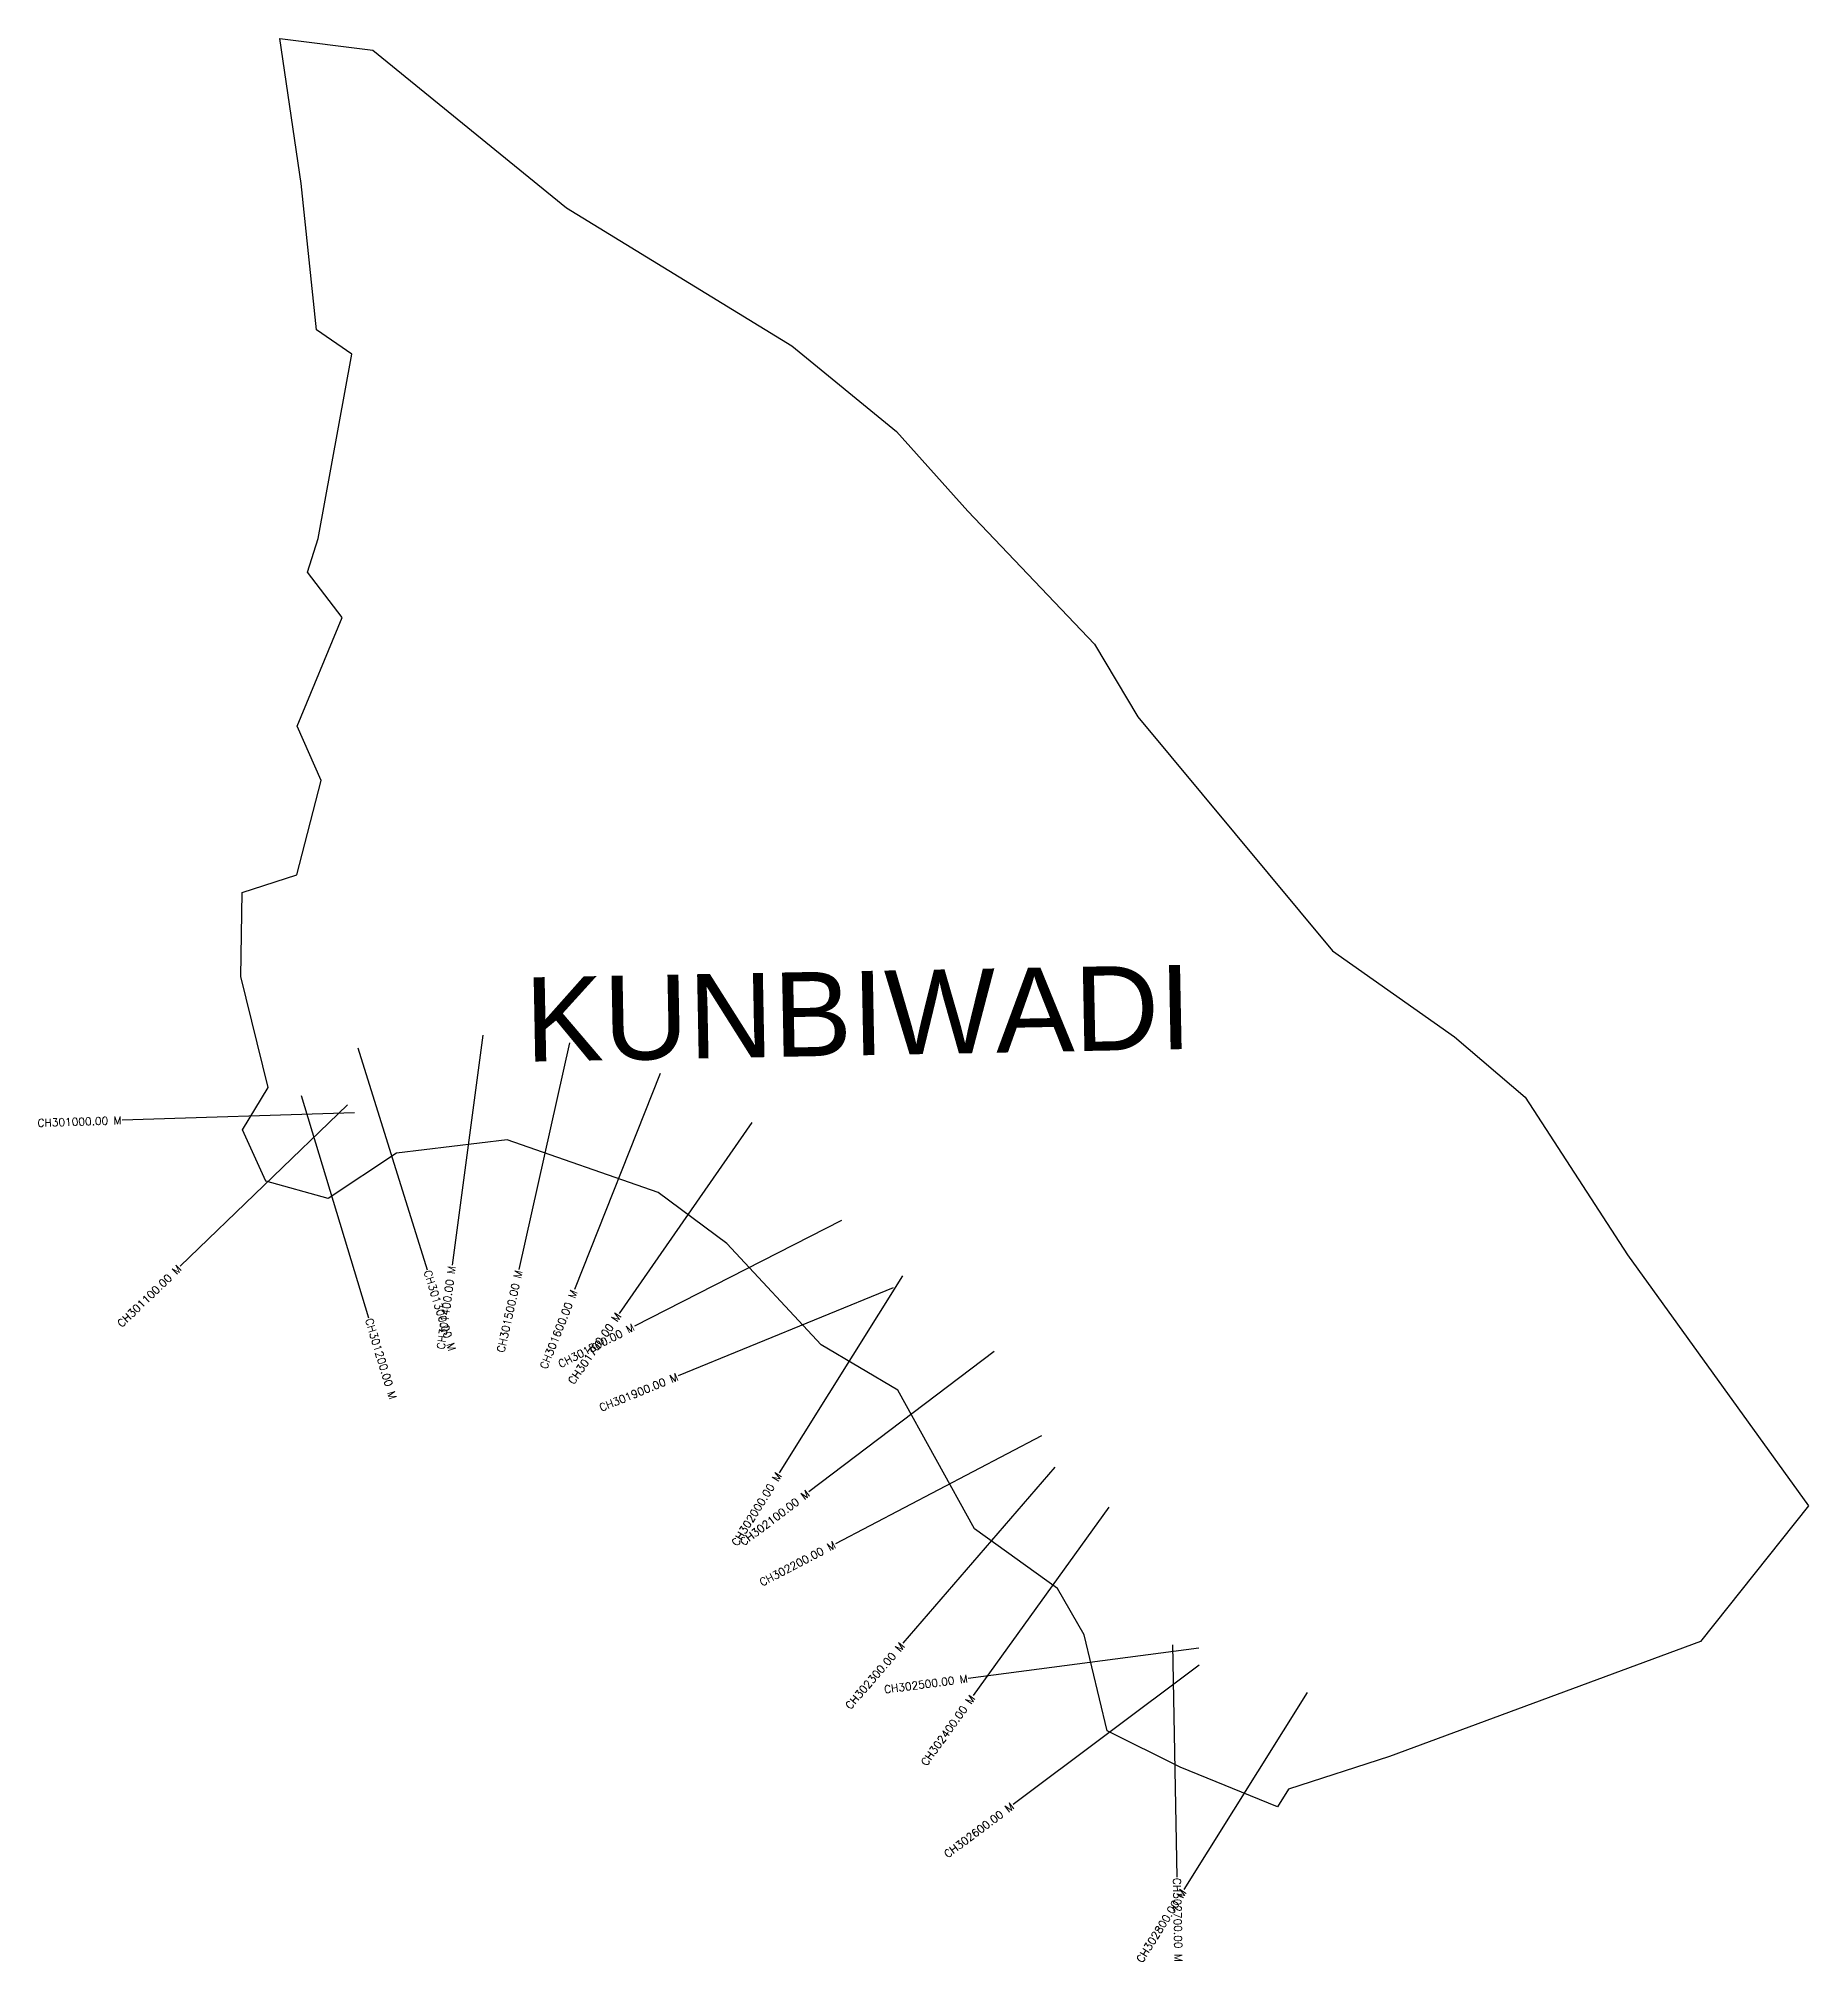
# Model space of a CAD drawing. Header units: metres. Extents: x 283106 to 285391, y 2014693 to 2017175.
import ezdxf
from ezdxf.enums import TextEntityAlignment as Align

# ---------------------------------------------------------------- set-up
doc = ezdxf.new("R2010")
doc.units = ezdxf.units.M
doc.header["$MEASUREMENT"] = 0
for name, color, linetype in [('CS', 134, 'Continuous'), ('CSMark', 6, 'Continuous'), ('village', 3, 'Continuous'), ('VILLAGE NAME', 250, 'Continuous')]:
    doc.layers.add(name, color=color, linetype=linetype)
doc.styles.get("Standard").update_dxf_attribs({"font": 'simplex.shx'})

msp = doc.modelspace()

# ---------------------------------------------------------------- linework, layer by layer
at = {"color": 6, "flags": 128}
msp.add_lwpolyline([(283417.6, 2017174.8), (283537.4, 2017159.6)], dxfattribs=at)
at = {"layer": 'CS'}
for p, q in [((283679.7, 2015888.5), (283639.8, 2015591.2)), ((283518.4, 2015871.9), (283607.7, 2015585.5)), ((283791.5, 2015878.5), (283726.2, 2015585.7)), ((283908.4, 2015838.8), (283797.9, 2015559.9)), ((283445.1, 2015810.6), (283532.1, 2015523.5)), ((283514, 2015788.1), (283214.2, 2015778.5)), ((283504.8, 2015798.3), (283288.9, 2015589.9)), ((284026.7, 2015775.6), (283855.4, 2015529.2)), ((284142.4, 2015649), (283875.2, 2015512.6)), ((284209.3, 2015562.3), (283931.8, 2015448.4)), ((284221.4, 2015577.5), (284062.2, 2015323.2)), ((284339.6, 2015479.8), (284100.5, 2015298.7)), ((284400.4, 2015371.1), (284134.7, 2015231.9)), ((284417.7, 2015330.5), (284221.8, 2015103.3)), ((284487.7, 2015279.2), (284312.3, 2015035.8)), ((284603.6, 2015097.1), (284306.1, 2015057.9)), ((284569.7, 2015101.5), (284575.4, 2014801.6)), ((284604.3, 2015074.9), (284364.1, 2014895.2)), ((284743.4, 2015039.9), (284584.5, 2014785.4))]:
    msp.add_line(p, q, dxfattribs=at)
at = {"layer": 'village', "color": 6}
for points in [[(285390.6, 2015280.9, 0), (285251.2, 2015105.8, 0), (284849.9, 2014957.2, 0), (284719.2, 2014915.1, 0), (284705.4, 2014892.4, 0), (284579.5, 2014943.6, 0), (284485.5, 2014990.3, 0), (284455.5, 2015114.1, 0), (284421.3, 2015174, 0), (284314, 2015250.9, 0), (284215.2, 2015430.2, 0), (284116.2, 2015488.6, 0), (283994.3, 2015619.3, 0), (283906, 2015685.4, 0), (283711.1, 2015753, 0), (283568, 2015736, 0), (283479.9, 2015677.6, 0), (283399.7, 2015699.8, 0), (283369.6, 2015766.1, 0), (283402.6, 2015820.7, 0), (283367.3, 2015964, 0), (283369, 2016072.4, 0), (283439.5, 2016095.3, 0), (283470.9, 2016216.8, 0), (283439.8, 2016287.3, 0), (283498.2, 2016427.4, 0), (283453.3, 2016485.8, 0), (283466.9, 2016529.2, 0), (283510.5, 2016767.5, 0), (283464.9, 2016798.9, 0), (283445.2, 2016987.6, 0), (283417.6, 2017174.8, 0)], [(283537.4, 2017159.6, 0), (283787.7, 2016956.1, 0), (284078.2, 2016778, 0), (284213.4, 2016667.7, 0), (284305.5, 2016564.6, 0), (284468.9, 2016392.9, 0), (284525.1, 2016299, 0), (284776.2, 2015997.1, 0), (284933.6, 2015886, 0), (285024.7, 2015808.2, 0), (285156.7, 2015604.8, 0), (285390.6, 2015280.9, 0)]]:
    msp.add_polyline3d(points, dxfattribs=at)

# ---------------------------------------------------------------- texts
at = {"layer": 'CSMark'}
for s, rotation, p in [('CH301000.00 M', 1.8311, (283213.2, 2015778.4)), ('CH301100.00 M', 43.985, (283288.2, 2015589.2)), ('CH301400.00 M', 82.3594, (283639.6, 2015590.2)), ('CH301500.00 M', 77.4194, (283726, 2015584.7)), ('CH301600.00 M', 68.3737, (283797.5, 2015558.9)), ('CH301800.00 M', 27.0383, (283874.3, 2015512.2)), ('CH301700.00 M', 55.1882, (283854.8, 2015528.4)), ('CH301900.00 M', 22.3139, (283930.9, 2015448)), ('CH302000.00 M', 57.9536, (284061.7, 2015322.4)), ('CH302100.00 M', 37.1322, (284099.7, 2015298.1)), ('CH302200.00 M', 27.6516, (284133.8, 2015231.4)), ('CH302300.00 M', 49.2296, (284221.1, 2015102.5)), ('CH302500.00 M', 7.5028, (284305.1, 2015057.8)), ('CH302400.00 M', 54.2151, (284311.7, 2015035)), ('CH302600.00 M', 36.8089, (284363.3, 2014894.6)), ('CH302800.00 M', 58.0249, (284584, 2014784.6))]:
    msp.add_text(s, height=10, rotation=rotation, dxfattribs=at).set_placement(p, align=Align.MIDDLE_RIGHT)
for s, rotation, p in [('CH301300.00 M', 287.3097, (283608, 2015584.6)), ('CH301200.00 M', 286.8745, (283532.4, 2015522.5)), ('CH302700.00 M', 271.0832, (284575.4, 2014800.6))]:
    msp.add_text(s, height=10, rotation=rotation, dxfattribs=at).set_placement(p, align=Align.MIDDLE_LEFT)
at = {"layer": 'VILLAGE NAME', "insert": (283732.7, 2015962.7), "char_height": 108.748, "attachment_point": 1, "rotation": 1.1028}
msp.add_mtext_dynamic_manual_height_columns('{\\fArial|b0|i0|c0|p34;KUNBIWADI}', width=726.929, gutter_width=543.7, heights=[0], dxfattribs=at)

doc.saveas('drawing.dxf')
